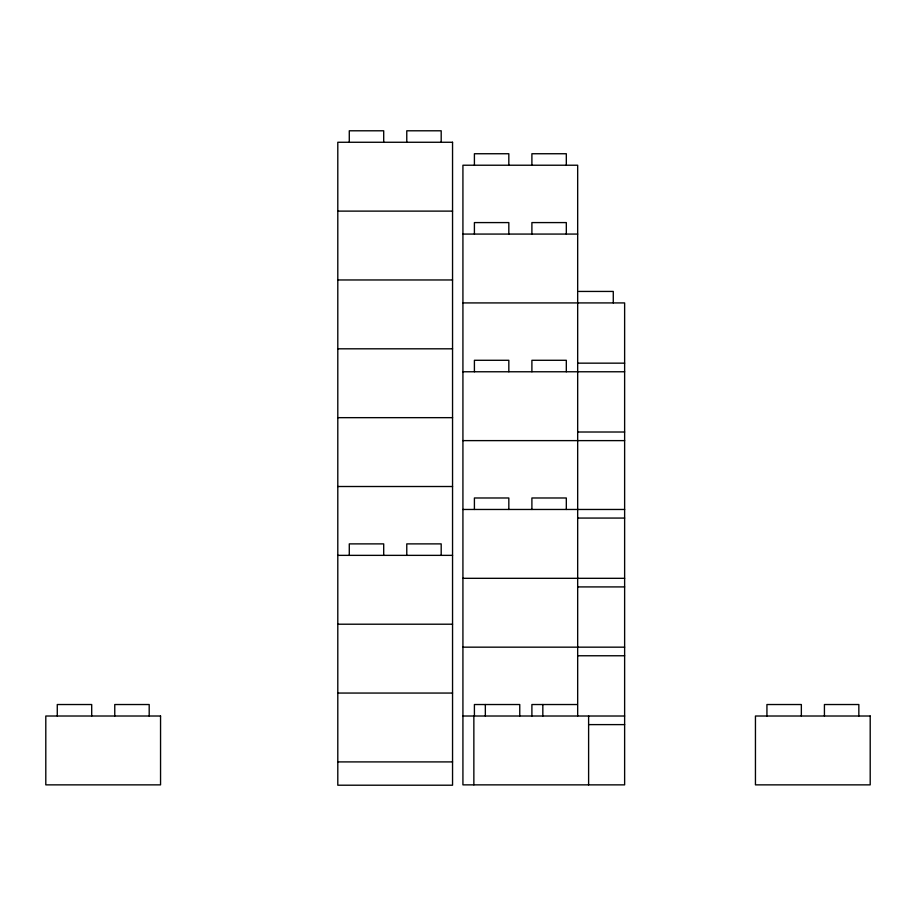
<?xml version="1.0" encoding="UTF-8"?>
<svg xmlns="http://www.w3.org/2000/svg" width="916" height="916" viewBox="0 0 916 916"><rect width="100%" height="100%" fill="white"/><g stroke="black" fill="none" stroke-linecap="round" stroke-linejoin="round"><path stroke-width="1.37" d="M337.798 211.115L452.55 211.115M462.924 234.072L577.675 234.072M337.798 279.964L452.55 279.964M578.74 291.437L613.273 291.437L613.273 302.921M462.924 302.921L577.675 302.921M577.881 302.921L624.632 302.921L624.632 784.863L462.924 784.863L462.924 165.224L577.675 165.224L577.675 716.014M337.798 348.813L452.55 348.813M577.881 363.16L624.632 363.16M462.924 371.77L577.675 371.77M577.881 371.77L624.632 371.77M337.798 417.662L452.55 417.662M577.881 432.009L624.632 432.009M462.924 440.619L577.675 440.619M577.881 440.619L624.632 440.619M337.798 486.51L452.55 486.51M462.924 509.468L577.675 509.468M577.881 509.468L624.632 509.468M577.881 518.067L624.632 518.067M337.798 555.359L452.55 555.359M462.924 578.317L577.675 578.317M577.881 578.317L624.632 578.317M577.881 586.916L624.632 586.916M337.798 624.208L452.55 624.208M462.924 647.165L577.675 647.165M577.881 647.165L624.632 647.165M577.881 655.764L624.632 655.764M337.798 693.057L452.55 693.057M577.252 704.53L531.898 704.53L531.898 716.014M462.924 716.014L624.632 716.014M589.217 724.613L624.632 724.613M337.798 761.906L452.55 761.906M858.842 716.014L858.842 704.53L824.423 704.53L824.423 716.014M801.351 716.014L801.351 704.53L766.932 704.53L766.932 716.014M588.61 716.014L588.61 784.863M566.317 165.224L566.317 153.739L531.898 153.739L531.898 165.224M566.317 234.072L566.317 222.588L531.898 222.588L531.898 234.072M566.317 371.77L566.317 360.286L531.898 360.286L531.898 371.77M566.317 509.468L566.317 497.983L531.898 497.983L531.898 509.468M542.833 704.53L542.833 716.014M519.761 716.014L519.761 704.53L474.408 704.53L474.408 716.014M508.827 165.224L508.827 153.739L474.408 153.739L474.408 165.224M508.827 234.072L508.827 222.588L474.408 222.588L474.408 234.072M508.827 371.77L508.827 360.286L474.408 360.286L474.408 371.77M508.827 509.468L508.827 497.983L474.408 497.983L474.408 509.468M485.343 704.53L485.343 716.014M473.858 716.014L473.858 784.863M441.191 142.266L441.191 130.793L406.773 130.793L406.773 142.266M441.191 555.359L441.191 543.886L406.773 543.886L406.773 555.359M383.701 142.266L383.701 130.793L349.282 130.793L349.282 142.266M383.701 555.359L383.701 543.886L349.282 543.886L349.282 555.359M149.194 716.014L149.194 704.53L114.763 704.53L114.763 716.014M91.703 716.014L91.703 704.53L57.273 704.53L57.273 716.014M452.55 142.266L337.798 142.266L337.798 785.207L452.55 785.207L452.55 142.266M160.552 716.014L45.8 716.014L45.8 784.863L160.552 784.863L160.552 716.014M870.2 716.014L755.448 716.014L755.448 784.863L870.2 784.863L870.2 716.014"/></g></svg>
